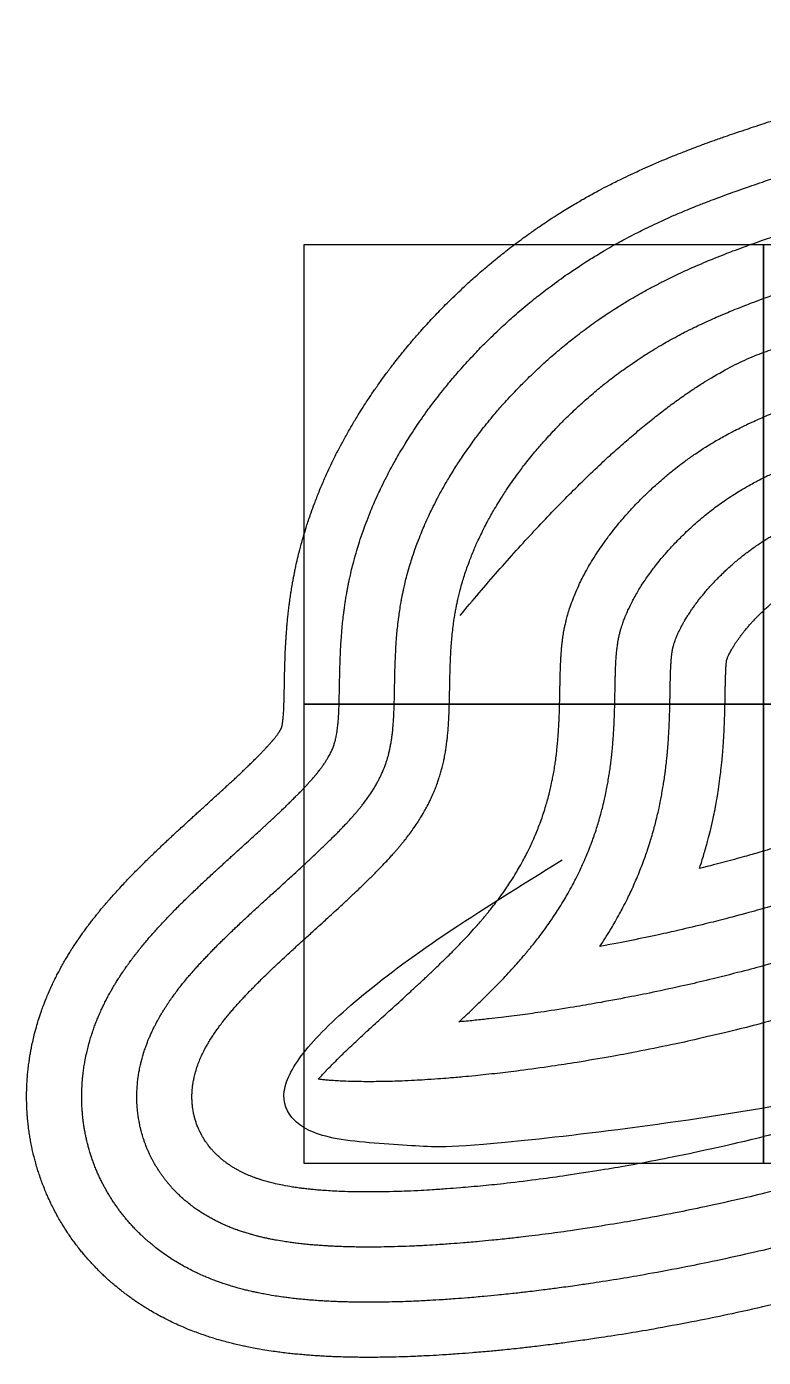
# Model space of a CAD drawing. Extents: x 508 to 927, y 44 to 406.
# Drawn here: x 507.7 to 708.2, y 44.3 to 406.4 of the extents above; entities that cross this region are included whole.
import ezdxf

# ---------------------------------------------------------------- set-up
doc = ezdxf.new("R2010")
doc.units = 0
doc.layers.add('Object', color=7, linetype='Continuous')
doc.layers.add('Object2', color=7, linetype='Continuous')

msp = doc.modelspace()

# ---------------------------------------------------------------- linework, layer by layer
at = {"layer": 'Object'}
for points, degree in [([(649.97, 353.77), (651.96, 355.07), (653.96, 356.33), (657.96, 358.72), (659.96, 359.87), (663.95, 362.05), (665.93, 363.09), (669.88, 365.07), (671.85, 366.01), (675.74, 367.8), (677.68, 368.66), (681.51, 370.29), (683.41, 371.07), (687.17, 372.56), (689.04, 373.28), (692.72, 374.65), (694.55, 375.31), (698.17, 376.59), (699.96, 377.2), (703.51, 378.4), (705.27, 378.99), (708.77, 380.14), (710.51, 380.7), (713.96, 381.81), (715.68, 382.36), (719.12, 383.46), (720.83, 384), (724.25, 385.1), (725.96, 385.65), (731.09, 387.32), (734.53, 388.46), (738.89, 389.95), (739.8, 390.26), (741.67, 390.9), (742.64, 391.24), (744.63, 391.93), (745.66, 392.29), (747.77, 393.01), (748.85, 393.39), (751.07, 394.14), (752.2, 394.53), (754.53, 395.3), (755.72, 395.7), (758.15, 396.48), (759.39, 396.88), (761.93, 397.67), (763.22, 398.07), (765.86, 398.85), (767.21, 399.25), (769.95, 400.02), (771.35, 400.4), (774.21, 401.14), (775.67, 401.51), (778.64, 402.22), (780.15, 402.56), (783.24, 403.22), (784.81, 403.54), (788.02, 404.13), (789.66, 404.41), (793, 404.93), (794.7, 405.16), (798.18, 405.58), (799.95, 405.76), (803.56, 406.06), (805.41, 406.18), (809.16, 406.33), (811.08, 406.37), (814.98, 406.36), (816.97, 406.3), (821.02, 406.09), (823.08, 405.93), (827.26, 405.48), (829.38, 405.2), (833.68, 404.49), (835.85, 404.06), (840.24, 403.06), (842.46, 402.48), (846.91, 401.15), (849.15, 400.39), (853.62, 398.72), (855.86, 397.79), (860.3, 395.75), (862.51, 394.64), (866.86, 392.24), (869.02, 390.95), (873.23, 388.19), (875.3, 386.73), (879.34, 383.65), (881.3, 382.03), (885.1, 378.66), (886.95, 376.9), (890.49, 373.26), (892.2, 371.38), (895.48, 367.52), (897.05, 365.54), (899.29, 362.5), (900.02, 361.48), (901.44, 359.44), (902.13, 358.41), (904.14, 355.3), (905.41, 353.21), (907.82, 348.99), (908.97, 346.85), (911.13, 342.53), (912.16, 340.35), (914.1, 335.95), (915.02, 333.72), (916.76, 329.22), (917.58, 326.94), (919.12, 322.34), (919.84, 320.02), (921.19, 315.32), (921.82, 312.94), (922.97, 308.15), (923.5, 305.72), (924.47, 300.83), (924.9, 298.36), (925.67, 293.36), (926.01, 290.85), (926.58, 285.76), (926.81, 283.19), (927.18, 278.02), (927.31, 275.41), (927.46, 270.15), (927.48, 267.5), (927.4, 262.16), (927.31, 259.47), (927, 254.05), (926.79, 251.33), (926.24, 245.85), (925.9, 243.09), (925.1, 237.56), (924.63, 234.78), (923.56, 229.19), (922.95, 226.39), (921.6, 220.78), (920.86, 217.96), (919.21, 212.33), (918.32, 209.51), (916.38, 203.87), (915.33, 201.05), (913.07, 195.43), (911.87, 192.62), (909.29, 187.03), (907.92, 184.24), (905.02, 178.7), (903.48, 175.94), (900.24, 170.47), (898.53, 167.76), (894.95, 162.38), (893.07, 159.72), (889.15, 154.46), (887.1, 151.86), (882.83, 146.74), (880.61, 144.22), (876, 139.25), (873.61, 136.81), (868.67, 132.03), (866.11, 129.68), (860.84, 125.1), (858.12, 122.86), (852.51, 118.48), (849.67, 116.38), (843.92, 112.33), (841, 110.38), (835.11, 106.61), (832.12, 104.79), (826.11, 101.28), (823.07, 99.58), (816.94, 96.29), (813.85, 94.71), (807.62, 91.63), (804.48, 90.14), (798.17, 87.26), (794.99, 85.87), (788.61, 83.16), (785.39, 81.85), (778.94, 79.32), (775.71, 78.09), (769.21, 75.71), (765.95, 74.56), (759.41, 72.34), (756.14, 71.26), (749.58, 69.18), (746.3, 68.17), (736.46, 65.26), (729.89, 63.45), (716.83, 60.1), (710.33, 58.55), (697.44, 55.71), (691.06, 54.41), (678.48, 52.05), (672.28, 50.99), (663.15, 49.57), (660.14, 49.13), (654.19, 48.3), (651.24, 47.92), (645.42, 47.21), (642.55, 46.88), (636.88, 46.29), (634.08, 46.02), (628.56, 45.54), (625.84, 45.33), (620.49, 44.97), (617.85, 44.82), (612.65, 44.57), (610.09, 44.48), (606.31, 44.4), (605.06, 44.37), (602.57, 44.35), (601.34, 44.34), (598.89, 44.35), (597.67, 44.36), (595.24, 44.4), (594.03, 44.43), (591.63, 44.51), (590.43, 44.56), (588.04, 44.68), (586.85, 44.76), (584.46, 44.92), (583.27, 45.02), (580.88, 45.24), (579.68, 45.36), (577.26, 45.64), (576.04, 45.8), (573.57, 46.15), (572.32, 46.35), (571.05, 46.57)], 3), ([(658.2, 341.23), (660.02, 342.42), (661.84, 343.56), (665.5, 345.75), (667.33, 346.8), (670.98, 348.8), (672.81, 349.75), (676.45, 351.58), (678.27, 352.45), (681.88, 354.12), (683.68, 354.91), (687.27, 356.44), (689.05, 357.17), (692.6, 358.58), (694.36, 359.25), (697.87, 360.56), (699.61, 361.19), (703.09, 362.42), (704.82, 363.01), (708.26, 364.18), (709.98, 364.75), (713.41, 365.87), (715.12, 366.43), (718.54, 367.53), (720.25, 368.07), (725.39, 369.72), (728.83, 370.81), (735.78, 373.07), (739.29, 374.23), (743.76, 375.76), (744.69, 376.08), (746.58, 376.73), (747.55, 377.07), (749.54, 377.76), (750.56, 378.11), (752.65, 378.83), (753.71, 379.2), (755.88, 379.94), (756.99, 380.31), (759.25, 381.06), (760.39, 381.44), (762.73, 382.2), (763.92, 382.58), (766.34, 383.34), (767.57, 383.71), (770.07, 384.46), (771.34, 384.83), (773.93, 385.55), (775.24, 385.91), (777.9, 386.6), (779.26, 386.94), (782.01, 387.6), (783.41, 387.92), (786.24, 388.52), (787.69, 388.81), (790.62, 389.36), (792.1, 389.61), (795.13, 390.08), (796.67, 390.29), (799.79, 390.67), (801.38, 390.83), (804.6, 391.09), (806.24, 391.2), (809.57, 391.34), (811.26, 391.37), (814.69, 391.36), (816.44, 391.31), (819.97, 391.12), (821.76, 390.98), (825.39, 390.6), (827.23, 390.35), (830.94, 389.74), (832.81, 389.37), (836.59, 388.51), (838.49, 388.01), (842.3, 386.87), (844.21, 386.23), (848.02, 384.8), (849.93, 384), (853.71, 382.27), (855.59, 381.32), (859.3, 379.28), (861.13, 378.18), (864.73, 375.83), (866.49, 374.59), (869.94, 371.96), (871.61, 370.57), (874.87, 367.68), (876.46, 366.17), (879.51, 363.04), (880.98, 361.42), (883.82, 358.07), (885.18, 356.35), (887.8, 352.82), (889.04, 351.03), (891.4, 347.39), (892.52, 345.54), (894.66, 341.79), (895.68, 339.89), (897.61, 336.03), (898.53, 334.07), (900.28, 330.11), (901.11, 328.1), (902.69, 324.03), (903.43, 321.97), (904.83, 317.79), (905.48, 315.67), (906.71, 311.39), (907.28, 309.22), (908.34, 304.84), (908.83, 302.62), (909.71, 298.13), (910.11, 295.87), (910.82, 291.28), (911.12, 288.97), (911.65, 284.3), (911.86, 281.94), (912.2, 277.18), (912.32, 274.77), (912.46, 269.93), (912.47, 267.49), (912.41, 262.57), (912.32, 260.1), (912.04, 255.11), (911.84, 252.61), (911.34, 247.56), (911.03, 245.03), (910.28, 239.94), (909.85, 237.38), (908.87, 232.25), (908.31, 229.67), (907.07, 224.51), (906.39, 221.93), (904.88, 216.75), (904.06, 214.17), (902.28, 208.99), (901.31, 206.4), (899.24, 201.24), (898.14, 198.67), (895.77, 193.53), (894.52, 190.98), (891.85, 185.89), (890.44, 183.36), (887.47, 178.35), (885.9, 175.86), (882.61, 170.92), (880.89, 168.48), (877.28, 163.65), (875.4, 161.26), (871.48, 156.55), (869.43, 154.23), (865.19, 149.66), (862.99, 147.41), (858.43, 143), (856.07, 140.83), (851.19, 136.59), (848.68, 134.52), (843.49, 130.46), (840.85, 128.51), (835.47, 124.73), (832.74, 122.9), (827.2, 119.36), (824.4, 117.65), (818.71, 114.33), (815.83, 112.72), (810.01, 109.6), (807.06, 108.09), (801.12, 105.15), (798.12, 103.73), (792.07, 100.97), (789.02, 99.63), (782.88, 97.03), (779.79, 95.77), (773.57, 93.32), (770.44, 92.14), (764.16, 89.84), (761.01, 88.73), (751.51, 85.49), (745.14, 83.47), (732.38, 79.7), (726, 77.94), (713.27, 74.67), (706.93, 73.16), (694.36, 70.39), (688.14, 69.12), (675.87, 66.82), (669.82, 65.78), (660.93, 64.41), (658, 63.98), (652.21, 63.17), (649.34, 62.8), (643.69, 62.11), (640.9, 61.79), (635.4, 61.21), (632.69, 60.95), (627.36, 60.49), (624.73, 60.29), (619.58, 59.94), (617.04, 59.8), (612.06, 59.56), (609.62, 59.48), (606.02, 59.39), (604.83, 59.37), (602.48, 59.35), (601.31, 59.34), (599, 59.35), (597.85, 59.36), (595.58, 59.4), (594.45, 59.43), (592.21, 59.5), (591.1, 59.55), (588.89, 59.66), (587.8, 59.73), (585.61, 59.88), (584.52, 59.97), (582.36, 60.16), (581.27, 60.28), (579.11, 60.53), (578.02, 60.67), (575.84, 60.98), (574.74, 61.15), (573.64, 61.34)], 3), ([(666.43, 328.69), (668.08, 329.77), (669.73, 330.8), (673.04, 332.78), (674.69, 333.73), (678.02, 335.55), (679.69, 336.42), (683.02, 338.09), (684.69, 338.89), (688.02, 340.43), (689.69, 341.17), (693.02, 342.59), (694.69, 343.27), (698.02, 344.59), (699.68, 345.23), (703.01, 346.47), (704.68, 347.07), (708.01, 348.25), (709.68, 348.82), (713.02, 349.95), (714.69, 350.51), (718.05, 351.61), (719.73, 352.15), (723.12, 353.24), (724.82, 353.79), (729.95, 355.43), (733.41, 356.53), (740.46, 358.82), (744.05, 360), (748.64, 361.57), (749.58, 361.9), (751.49, 362.56), (752.47, 362.9), (755.45, 363.93), (757.51, 364.64), (761.76, 366.09), (763.95, 366.83), (768.44, 368.28), (770.74, 369.01), (775.47, 370.41), (777.89, 371.1), (781.6, 372.07), (782.85, 372.38), (785.38, 372.98), (786.66, 373.28), (789.25, 373.83), (790.56, 374.09), (793.21, 374.58), (794.55, 374.81), (797.26, 375.23), (798.63, 375.42), (801.4, 375.75), (802.81, 375.9), (805.64, 376.13), (807.08, 376.22), (809.97, 376.34), (811.44, 376.37), (814.4, 376.36), (815.9, 376.32), (818.92, 376.16), (820.45, 376.04), (823.53, 375.71), (825.08, 375.5), (828.2, 374.99), (829.77, 374.68), (832.93, 373.96), (834.51, 373.54), (837.68, 372.59), (839.26, 372.06), (842.42, 370.88), (844, 370.22), (847.12, 368.79), (848.68, 368.01), (851.74, 366.32), (853.25, 365.41), (856.22, 363.47), (857.68, 362.44), (860.53, 360.26), (861.93, 359.11), (864.64, 356.7), (865.97, 355.44), (868.53, 352.82), (869.77, 351.45), (872.16, 348.63), (873.32, 347.17), (875.55, 344.16), (876.61, 342.62), (878.65, 339.47), (879.63, 337.87), (881.49, 334.6), (882.39, 332.93), (884.09, 329.53), (884.91, 327.8), (886.46, 324.27), (887.2, 322.48), (888.61, 318.84), (889.28, 316.99), (890.53, 313.24), (891.13, 311.33), (892.23, 307.46), (892.75, 305.5), (893.71, 301.53), (894.15, 299.51), (894.95, 295.44), (895.32, 293.37), (895.96, 289.2), (896.24, 287.09), (896.72, 282.83), (896.92, 280.68), (897.37, 274.16), (897.5, 269.73), (897.38, 260.75), (897.13, 256.19), (896.2, 246.98), (895.53, 242.32), (894.18, 235.3), (893.67, 232.95), (892.54, 228.25), (891.92, 225.89), (890.54, 221.18), (889.8, 218.82), (888.17, 214.11), (887.3, 211.75), (885.41, 207.05), (884.41, 204.71), (882.26, 200.04), (881.11, 197.71), (878.69, 193.09), (877.4, 190.79), (874.7, 186.22), (873.27, 183.95), (870.28, 179.46), (868.71, 177.23), (865.42, 172.83), (863.71, 170.65), (860.12, 166.36), (858.26, 164.24), (854.38, 160.06), (852.37, 158), (848.19, 153.96), (846.03, 151.98), (841.55, 148.08), (839.24, 146.18), (834.46, 142.45), (832.02, 140.64), (827.03, 137.13), (824.49, 135.42), (819.3, 132.11), (816.67, 130.5), (811.31, 127.38), (808.59, 125.86), (803.08, 122.9), (800.28, 121.46), (794.62, 118.67), (791.76, 117.31), (785.98, 114.67), (783.05, 113.39), (777.16, 110.89), (774.19, 109.68), (765.2, 106.15), (759.13, 103.93), (746.88, 99.76), (740.7, 97.8), (728.31, 94.13), (722.1, 92.43), (709.71, 89.25), (703.53, 87.78), (691.29, 85.07), (685.22, 83.83), (673.26, 81.59), (667.37, 80.58), (655.83, 78.79), (650.19, 78.01), (641.95, 77.01), (639.25, 76.7), (633.92, 76.14), (631.3, 75.89), (626.15, 75.44), (623.62, 75.25), (618.66, 74.91), (616.23, 74.77), (611.47, 74.55), (609.15, 74.47), (604.59, 74.36), (602.37, 74.34), (599.11, 74.35), (598.04, 74.36), (595.91, 74.4), (594.87, 74.42), (592.79, 74.49), (591.77, 74.53), (589.74, 74.64), (588.74, 74.7), (586.76, 74.84), (585.78, 74.91), (583.83, 75.09), (582.87, 75.19), (580.95, 75.41), (580, 75.53), (578.11, 75.81), (577.17, 75.95), (576.22, 76.12)], 3), ([(674.67, 316.15), (676.13, 317.11), (677.61, 318.03), (680.57, 319.81), (682.06, 320.66), (685.06, 322.3), (686.56, 323.09), (689.59, 324.61), (691.11, 325.34), (694.16, 326.74), (695.69, 327.42), (698.78, 328.73), (700.32, 329.37), (703.44, 330.6), (705.01, 331.2), (708.16, 332.38), (709.74, 332.95), (714.52, 334.64), (717.76, 335.73), (724.33, 337.88), (727.68, 338.95), (734.51, 341.14), (737.99, 342.25), (745.14, 344.57), (748.8, 345.78), (754.45, 347.71), (756.39, 348.38), (760.36, 349.76), (762.4, 350.46), (766.55, 351.88), (768.67, 352.59), (772.98, 353.99), (775.17, 354.67), (779.61, 356), (781.87, 356.63), (786.43, 357.83), (788.75, 358.38), (793.43, 359.38), (795.8, 359.83), (800.59, 360.57), (803.01, 360.86), (806.68, 361.16), (807.91, 361.24), (810.38, 361.34), (811.62, 361.37), (814.11, 361.36), (815.36, 361.33), (817.87, 361.19), (819.13, 361.09), (821.66, 360.82), (822.93, 360.65), (825.46, 360.24), (826.73, 359.99), (829.27, 359.41), (830.53, 359.07), (833.06, 358.32), (834.32, 357.9), (836.82, 356.96), (838.07, 356.44), (840.54, 355.31), (841.76, 354.69), (844.17, 353.36), (845.37, 352.64), (847.71, 351.11), (848.87, 350.3), (851.13, 348.57), (852.24, 347.65), (854.42, 345.73), (855.48, 344.71), (857.54, 342.6), (858.55, 341.49), (860.51, 339.18), (861.46, 337.98), (863.3, 335.49), (864.19, 334.21), (865.91, 331.56), (866.73, 330.2), (868.33, 327.4), (869.1, 325.96), (870.58, 323.02), (871.28, 321.52), (872.64, 318.44), (873.29, 316.86), (874.53, 313.65), (875.12, 312.02), (876.8, 307.02), (877.79, 303.56), (879.51, 296.43), (880.23, 292.76), (881.39, 285.24), (881.83, 281.38), (882.38, 273.52), (882.5, 269.51), (882.39, 261.38), (882.16, 257.25), (881.32, 248.91), (880.71, 244.7), (879.09, 236.24), (878.07, 231.99), (875.59, 223.47), (874.13, 219.22), (870.74, 210.75), (868.8, 206.53), (864.43, 198.2), (861.99, 194.08), (856.59, 185.97), (853.63, 181.99), (847.15, 174.22), (843.64, 170.43), (836.06, 163.09), (831.98, 159.54), (825.44, 154.43), (823.19, 152.77), (818.59, 149.53), (816.23, 147.95), (811.4, 144.86), (808.94, 143.36), (803.91, 140.43), (801.35, 139), (796.14, 136.2), (793.5, 134.84), (788.12, 132.19), (785.4, 130.9), (777.12, 127.12), (771.46, 124.73), (759.95, 120.2), (754.09, 118.06), (742.24, 114.03), (736.26, 112.13), (724.24, 108.57), (718.2, 106.91), (706.15, 103.82), (700.14, 102.39), (688.21, 99.75), (682.3, 98.55), (670.65, 96.36), (664.91, 95.38), (653.69, 93.64), (648.2, 92.88), (637.56, 91.58), (632.39, 91.04), (624.95, 90.4), (622.51, 90.21), (617.75, 89.89), (615.43, 89.75), (610.89, 89.54), (608.67, 89.46), (604.36, 89.36), (602.27, 89.34), (598.21, 89.35), (596.24, 89.39), (592.42, 89.51), (590.58, 89.61), (587.91, 89.79), (587.03, 89.86), (585.31, 90.02), (584.46, 90.11), (582.8, 90.3), (581.98, 90.4), (580.38, 90.63), (579.59, 90.76), (578.81, 90.9)], 3), ([(625.69, 246.16), (680.53, 312), (749.57, 327.49), (865.7, 375.25), (889.57, 138.37), (486.34, 78.99), (653.44, 179.68)], 2), ([(571.05, 46.57), (570.1, 46.74), (569.14, 46.92), (567.19, 47.31), (566.21, 47.52), (564.22, 47.98), (563.21, 48.23), (561.16, 48.78), (560.12, 49.07), (558, 49.71), (556.93, 50.06), (554.74, 50.82), (553.62, 51.23), (551.34, 52.12), (550.18, 52.61), (547.81, 53.67), (546.6, 54.25), (544.14, 55.51), (542.89, 56.2), (540.97, 57.32), (540.33, 57.71), (539.04, 58.52), (538.38, 58.95), (537.07, 59.83), (536.41, 60.29), (535.09, 61.25), (534.42, 61.75), (533.09, 62.79), (532.42, 63.33), (531.08, 64.45), (530.41, 65.04), (529.07, 66.25), (528.41, 66.88), (527.08, 68.18), (526.43, 68.86), (525.12, 70.25), (524.47, 70.97), (523.2, 72.46), (522.57, 73.22), (521.33, 74.8), (520.72, 75.61), (519.53, 77.27), (518.95, 78.13), (517.82, 79.87), (517.27, 80.76), (516.21, 82.58), (515.7, 83.51), (514.72, 85.4), (514.25, 86.36), (513.36, 88.3), (512.93, 89.28), (512.13, 91.26), (511.76, 92.26), (511.06, 94.27), (510.73, 95.29), (510.13, 97.32), (509.86, 98.33), (509.36, 100.36), (509.14, 101.38), (508.75, 103.4), (508.57, 104.41), (508.28, 106.4), (508.16, 107.4), (507.95, 109.36), (507.88, 110.33), (507.76, 112.26), (507.73, 113.21), (507.7, 115.08), (507.7, 116), (507.75, 117.82), (507.79, 118.71), (507.9, 120.46), (507.97, 121.32), (508.14, 123.01), (508.24, 123.84), (508.47, 125.46), (508.59, 126.26), (508.86, 127.82), (509.01, 128.58), (509.48, 130.81), (509.82, 132.24), (510.57, 134.96), (510.96, 136.26), (511.79, 138.74), (512.22, 139.92), (513.11, 142.18), (513.56, 143.26), (514.48, 145.33), (514.95, 146.32), (515.88, 148.21), (516.35, 149.12), (517.3, 150.86), (517.77, 151.69), (518.71, 153.31), (519.18, 154.08), (520.12, 155.58), (520.59, 156.3), (521.52, 157.7), (521.98, 158.37), (522.9, 159.68), (523.36, 160.32), (524.27, 161.56), (524.72, 162.16), (525.63, 163.33), (526.07, 163.9), (526.96, 165.02), (527.41, 165.56), (528.29, 166.63), (528.73, 167.15), (529.6, 168.17), (530.03, 168.68), (531.33, 170.15), (532.19, 171.11), (533.89, 172.95), (534.73, 173.85), (536.41, 175.59), (537.24, 176.44), (538.9, 178.11), (539.72, 178.93), (541.36, 180.53), (542.17, 181.32), (543.79, 182.87), (544.6, 183.63), (546.2, 185.13), (546.99, 185.87), (548.57, 187.33), (549.35, 188.05), (550.9, 189.47), (551.67, 190.18), (553.19, 191.56), (553.95, 192.25), (555.44, 193.6), (556.17, 194.27), (557.62, 195.59), (559.05, 196.89), (560.43, 198.15), (561.79, 199.39), (562.45, 200), (563.75, 201.2), (564.38, 201.79), (565.61, 202.94), (566.2, 203.5), (567.35, 204.6), (567.91, 205.14), (568.98, 206.17), (569.49, 206.68), (570.46, 207.65), (570.93, 208.12), (571.79, 209.01), (572.2, 209.43), (572.95, 210.23), (573.3, 210.6), (573.92, 211.29), (574.2, 211.61), (574.56, 212.03), (574.67, 212.16), (574.8, 212.31), (574.83, 212.34), (574.88, 212.4), (574.9, 212.43), (574.97, 212.51), (575.02, 212.57), (575.24, 212.85), (575.41, 213.05), (575.7, 213.44), (575.84, 213.62), (576.08, 213.95), (576.18, 214.1), (576.37, 214.38), (576.46, 214.5), (576.6, 214.73), (576.66, 214.83), (576.77, 215.01), (576.82, 215.09), (576.9, 215.23), (576.93, 215.3), (576.98, 215.4), (577.01, 215.45), (577.04, 215.52), (577.06, 215.56), (577.08, 215.61), (577.09, 215.63), (577.11, 215.68), (577.11, 215.69), (577.13, 215.73), (577.13, 215.75), (577.15, 215.78), (577.15, 215.8), (577.17, 215.87), (577.19, 215.94), (577.24, 216.12), (577.26, 216.25), (577.32, 216.58), (577.36, 216.8), (577.43, 217.34), (577.47, 217.66), (577.55, 218.45), (577.59, 218.91), (577.66, 219.97), (577.69, 220.57), (577.75, 221.94), (577.77, 222.7), (577.82, 224.38), (577.84, 225.31), (577.87, 227.32), (577.89, 228.42), (577.94, 230.78), (577.97, 232.05), (578.06, 234.76), (578.11, 236.21), (578.23, 238.51), (578.28, 239.3), (578.38, 240.93), (578.45, 241.76), (578.58, 243.48), (578.66, 244.36), (578.84, 246.16), (578.94, 247.08), (579.17, 248.96), (579.29, 249.92), (579.57, 251.89), (579.73, 252.89), (580.07, 254.93), (580.26, 255.97), (580.52, 257.3), (580.57, 257.56), (580.65, 257.96), (580.68, 258.09), (580.73, 258.36), (580.87, 259.03), (581.01, 259.69), (581.61, 262.33), (582.13, 264.4), (583.28, 268.48), (583.9, 270.48), (585.22, 274.4), (585.93, 276.33), (587.41, 280.11), (588.18, 281.97), (589.81, 285.62), (590.65, 287.41), (592.4, 290.93), (593.31, 292.65), (595.17, 296.05), (596.13, 297.71), (598.1, 300.99), (599.11, 302.6), (601.18, 305.76), (602.23, 307.31), (604.39, 310.37), (605.49, 311.87), (607.73, 314.82), (608.87, 316.27), (611.19, 319.13), (612.37, 320.53), (614.76, 323.29), (615.98, 324.65), (619.68, 328.65), (622.21, 331.23), (627.41, 336.21), (630.08, 338.61), (634.18, 342.08), (635.56, 343.22), (638.35, 345.44), (639.77, 346.54), (642.63, 348.68), (644.07, 349.73), (647, 351.78), (648.47, 352.78), (649.97, 353.77)], 3), ([(573.64, 61.34), (572.81, 61.49), (571.97, 61.65), (570.3, 61.98), (569.45, 62.17), (567.75, 62.56), (566.9, 62.77), (565.17, 63.23), (564.3, 63.48), (562.53, 64.01), (561.64, 64.3), (559.83, 64.93), (558.91, 65.27), (557.04, 66), (556.1, 66.4), (554.18, 67.26), (553.2, 67.72), (551.22, 68.74), (550.22, 69.29), (548.18, 70.48), (547.15, 71.12), (545.07, 72.53), (544.02, 73.28), (542.45, 74.51), (541.92, 74.94), (540.87, 75.82), (540.35, 76.28), (539.3, 77.22), (538.78, 77.72), (537.75, 78.73), (537.23, 79.26), (536.21, 80.35), (535.71, 80.91), (534.72, 82.07), (534.23, 82.66), (533.26, 83.89), (532.79, 84.52), (531.87, 85.81), (531.42, 86.47), (530.54, 87.83), (530.11, 88.52), (529.29, 89.93), (528.9, 90.65), (528.14, 92.11), (527.77, 92.85), (527.08, 94.35), (526.75, 95.11), (526.13, 96.65), (525.84, 97.42), (525.3, 98.98), (525.05, 99.76), (524.59, 101.33), (524.37, 102.12), (523.99, 103.69), (523.82, 104.48), (523.51, 106.04), (523.38, 106.82), (523.15, 108.37), (523.05, 109.14), (522.9, 110.67), (522.84, 111.42), (522.75, 112.92), (522.72, 113.66), (522.7, 115.11), (522.7, 115.83), (522.74, 117.25), (522.77, 117.94), (522.86, 119.31), (522.91, 119.99), (523.05, 121.31), (523.13, 121.96), (523.39, 123.87), (523.61, 125.09), (524.09, 127.44), (524.37, 128.56), (524.96, 130.72), (525.27, 131.75), (525.94, 133.73), (526.28, 134.68), (526.99, 136.5), (527.36, 137.37), (528.1, 139.04), (528.48, 139.84), (529.24, 141.38), (529.63, 142.13), (530.4, 143.56), (530.79, 144.25), (531.58, 145.59), (531.97, 146.24), (532.76, 147.49), (533.15, 148.1), (533.94, 149.28), (534.33, 149.85), (535.11, 150.97), (535.51, 151.51), (536.29, 152.58), (536.68, 153.1), (537.46, 154.12), (537.85, 154.61), (538.63, 155.59), (539.02, 156.07), (540.19, 157.48), (540.97, 158.39), (542.52, 160.16), (543.29, 161.02), (544.84, 162.7), (545.62, 163.52), (547.16, 165.14), (547.94, 165.93), (549.49, 167.48), (550.26, 168.25), (551.81, 169.77), (552.58, 170.51), (554.12, 171.99), (554.9, 172.72), (556.44, 174.17), (557.21, 174.89), (558.74, 176.31), (559.5, 177.01), (561.02, 178.4), (561.78, 179.1), (563.29, 180.47), (564.03, 181.15), (565.52, 182.49), (566.99, 183.83), (569.15, 185.79), (570.56, 187.08), (571.94, 188.35), (572.62, 188.97), (573.96, 190.21), (574.61, 190.82), (575.89, 192.02), (576.52, 192.61), (577.74, 193.78), (578.33, 194.35), (579.48, 195.46), (580.03, 196.01), (581.1, 197.07), (581.61, 197.59), (582.59, 198.6), (583.06, 199.08), (583.93, 200.01), (584.35, 200.46), (585.11, 201.31), (585.47, 201.71), (585.95, 202.27), (586.11, 202.45), (586.29, 202.67), (586.33, 202.71), (586.4, 202.8), (586.43, 202.84), (586.54, 202.96), (586.6, 203.05), (586.94, 203.46), (587.19, 203.77), (587.9, 204.69), (588.31, 205.26), (589.02, 206.3), (589.33, 206.79), (589.87, 207.68), (590.09, 208.09), (590.49, 208.86), (590.66, 209.22), (590.96, 209.91), (591.09, 210.23), (591.32, 210.88), (591.43, 211.19), (591.63, 211.85), (591.72, 212.18), (591.89, 212.9), (591.97, 213.27), (592.12, 214.09), (592.19, 214.53), (592.32, 215.5), (592.38, 216.02), (592.5, 217.16), (592.55, 217.78), (592.64, 219.12), (592.67, 219.85), (592.74, 221.41), (592.77, 222.25), (592.81, 224.05), (592.83, 225.01), (592.87, 227.05), (592.89, 228.14), (592.94, 230.44), (592.97, 231.65), (593.05, 234.21), (593.1, 235.56), (593.25, 238.38), (593.34, 239.86), (593.59, 242.95), (593.75, 244.56), (594.05, 247.07), (594.16, 247.92), (594.41, 249.66), (594.54, 250.54), (594.84, 252.33), (595.01, 253.24), (595.23, 254.39), (595.28, 254.62), (595.35, 254.97), (595.37, 255.08), (595.42, 255.32), (595.54, 255.9), (595.67, 256.47), (596.18, 258.78), (596.64, 260.59), (597.65, 264.16), (598.19, 265.92), (599.36, 269.38), (599.98, 271.08), (601.29, 274.43), (601.98, 276.08), (603.42, 279.32), (604.18, 280.92), (605.74, 284.06), (606.55, 285.6), (608.22, 288.65), (609.08, 290.14), (610.86, 293.09), (611.77, 294.54), (613.63, 297.4), (614.59, 298.81), (616.54, 301.58), (617.54, 302.94), (619.58, 305.62), (620.62, 306.94), (623.78, 310.84), (625.97, 313.36), (630.48, 318.24), (632.8, 320.6), (637.57, 325.16), (640.01, 327.36), (645.01, 331.6), (647.57, 333.64), (652.8, 337.56), (655.48, 339.44), (658.2, 341.23)], 3), ([(691.13, 291.07), (692.24, 291.8), (693.35, 292.5), (695.61, 293.85), (696.75, 294.5), (699.07, 295.77), (700.24, 296.39), (702.63, 297.59), (703.84, 298.17), (706.31, 299.31), (707.56, 299.87), (710.12, 300.96), (711.42, 301.5), (714.08, 302.55), (715.44, 303.07), (718.2, 304.11), (719.61, 304.62), (723.92, 306.14), (726.91, 307.15), (733.14, 309.2), (736.37, 310.24), (743.11, 312.39), (746.6, 313.5), (753.86, 315.85), (757.62, 317.09), (761.76, 318.5), (762.01, 318.59), (762.5, 318.75), (762.74, 318.84), (763.48, 319.09), (763.97, 319.26), (765.44, 319.77), (766.42, 320.11), (769.37, 321.13), (771.34, 321.81), (775.27, 323.16), (777.24, 323.82), (781.15, 325.1), (783.1, 325.72), (786.97, 326.89), (788.89, 327.44), (792.68, 328.46), (794.55, 328.92), (798.23, 329.74), (800.04, 330.1), (803.58, 330.69), (805.3, 330.92), (807.81, 331.16), (808.64, 331.23), (810.26, 331.32), (811.05, 331.35), (812.61, 331.37), (813.38, 331.36), (814.88, 331.32), (815.62, 331.27), (817.06, 331.15), (817.76, 331.07), (819.14, 330.88), (819.81, 330.77), (821.12, 330.5), (821.76, 330.35), (823.02, 330.02), (823.63, 329.83), (824.84, 329.42), (825.43, 329.2), (826.58, 328.71), (827.15, 328.44), (828.28, 327.87), (828.83, 327.57), (829.93, 326.9), (830.48, 326.55), (831.56, 325.78), (832.1, 325.36), (833.17, 324.48), (833.71, 324), (834.78, 322.98), (835.32, 322.43), (836.39, 321.25), (836.92, 320.62), (837.72, 319.61), (837.99, 319.26), (838.52, 318.55), (838.79, 318.17), (839.59, 317.02), (840.12, 316.2), (841.18, 314.47), (841.7, 313.55), (842.73, 311.64), (843.24, 310.63), (844.22, 308.54), (844.71, 307.46), (845.64, 305.21), (846.09, 304.05), (846.96, 301.65), (847.38, 300.42), (848.17, 297.89), (848.55, 296.6), (849.61, 292.62), (850.23, 289.84), (851.25, 284.11), (851.66, 281.15), (852.24, 275.08), (852.41, 271.97), (852.49, 265.65), (852.39, 262.43), (851.92, 255.93), (851.54, 252.65), (850.47, 246.06), (849.79, 242.74), (848.08, 236.12), (847.06, 232.81), (844.68, 226.22), (843.31, 222.94), (840.19, 216.44), (838.44, 213.22), (834.55, 206.87), (832.39, 203.74), (827.66, 197.58), (825.07, 194.56), (819.43, 188.65), (816.37, 185.76), (812.22, 182.25), (811.38, 181.55), (810.09, 180.51), (809.65, 180.17), (808.78, 179.48), (808.33, 179.14), (806.09, 177.44), (804.23, 176.09), (800.36, 173.43), (798.36, 172.11), (794.22, 169.52), (792.09, 168.25), (787.71, 165.74), (785.46, 164.5), (780.86, 162.08), (778.5, 160.89), (771.3, 157.38), (766.3, 155.14), (756.02, 150.85), (750.73, 148.8), (739.95, 144.9), (734.46, 143.05), (723.35, 139.56), (717.73, 137.92), (706.47, 134.84), (700.81, 133.4), (689.56, 130.74), (683.95, 129.52), (672.87, 127.28), (667.4, 126.26), (656.67, 124.44), (651.42, 123.63), (641.21, 122.23), (636.25, 121.63), (629.12, 120.89), (626.79, 120.67), (622.24, 120.28), (620.02, 120.11), (615.7, 119.82), (613.6, 119.7), (609.53, 119.51), (607.57, 119.44), (603.79, 119.36), (601.97, 119.34), (598.51, 119.35), (596.85, 119.38), (593.73, 119.49), (592.26, 119.56), (590.21, 119.7), (589.55, 119.76), (588.28, 119.87), (587.68, 119.94), (587.1, 120)], 3), ([(576.22, 76.12), (575.51, 76.24), (574.81, 76.38), (573.4, 76.66), (572.7, 76.81), (571.29, 77.14), (570.59, 77.31), (569.18, 77.69), (568.48, 77.89), (567.06, 78.32), (566.35, 78.55), (564.91, 79.04), (564.19, 79.31), (562.74, 79.88), (562.01, 80.18), (560.54, 80.84), (559.8, 81.2), (558.3, 81.97), (557.55, 82.38), (556.03, 83.27), (555.26, 83.75), (553.73, 84.78), (552.96, 85.33), (551.43, 86.53), (550.66, 87.17), (549.15, 88.54), (548.4, 89.28), (547.31, 90.45), (546.95, 90.85), (546.23, 91.68), (545.88, 92.1), (545.2, 92.98), (544.86, 93.43), (544.2, 94.35), (543.88, 94.82), (543.26, 95.78), (542.96, 96.27), (542.37, 97.27), (542.09, 97.78), (541.55, 98.82), (541.3, 99.34), (540.81, 100.41), (540.57, 100.94), (540.14, 102.03), (539.93, 102.58), (539.55, 103.68), (539.37, 104.24), (539.04, 105.35), (538.89, 105.91), (538.62, 107.02), (538.5, 107.58), (538.28, 108.69), (538.18, 109.24), (538.02, 110.34), (537.95, 110.89), (537.84, 111.98), (537.8, 112.52), (537.74, 113.58), (537.72, 114.11), (537.69, 115.67), (537.72, 116.69), (537.85, 118.66), (537.94, 119.61), (538.2, 121.46), (538.36, 122.35), (538.71, 124.06), (538.91, 124.89), (539.35, 126.48), (539.58, 127.25), (540.08, 128.73), (540.34, 129.44), (540.87, 130.81), (541.15, 131.47), (541.72, 132.75), (542.01, 133.36), (542.6, 134.56), (542.9, 135.14), (543.51, 136.26), (543.82, 136.81), (544.44, 137.87), (544.76, 138.39), (545.39, 139.4), (545.71, 139.89), (546.35, 140.86), (546.67, 141.33), (547.65, 142.72), (548.3, 143.61), (549.63, 145.33), (550.3, 146.17), (551.65, 147.81), (552.33, 148.6), (553.71, 150.17), (554.4, 150.94), (555.8, 152.45), (556.5, 153.2), (557.92, 154.68), (558.63, 155.41), (560.07, 156.86), (560.8, 157.58), (562.25, 159), (562.99, 159.71), (564.46, 161.12), (565.2, 161.82), (566.68, 163.21), (567.42, 163.9), (568.91, 165.28), (569.66, 165.97), (571.89, 168.02), (573.38, 169.37), (576.34, 172.06), (577.8, 173.39), (580.68, 176.01), (582.1, 177.31), (584.86, 179.86), (586.2, 181.11), (588.12, 182.95), (588.75, 183.56), (589.98, 184.75), (590.58, 185.34), (591.74, 186.5), (592.3, 187.07), (593.39, 188.18), (593.91, 188.73), (594.92, 189.8), (595.4, 190.32), (596.31, 191.32), (596.74, 191.81), (597.35, 192.51), (597.54, 192.74), (597.78, 193.02), (597.83, 193.08), (597.92, 193.19), (597.96, 193.25), (598.1, 193.41), (598.55, 193.96), (598.98, 194.49), (599.95, 195.75), (600.53, 196.55), (601.58, 198.09), (602.05, 198.83), (602.9, 200.26), (603.28, 200.95), (603.97, 202.27), (604.27, 202.92), (604.82, 204.17), (605.07, 204.79), (605.52, 206), (605.71, 206.61), (606.08, 207.82), (606.24, 208.43), (606.54, 209.67), (606.67, 210.3), (606.91, 211.6), (607.02, 212.27), (607.21, 213.66), (607.3, 214.38), (607.44, 215.88), (607.51, 216.65), (607.61, 218.28), (607.66, 219.12), (607.73, 220.89), (607.76, 221.8), (607.81, 223.72), (607.83, 224.71), (607.87, 226.78), (607.89, 227.86), (607.93, 230.09), (607.96, 231.25), (608.04, 233.66), (608.09, 234.91), (608.22, 237.49), (608.3, 238.82), (608.53, 241.57), (608.67, 242.99), (609.02, 245.91), (609.23, 247.41), (609.61, 249.72), (609.76, 250.5), (609.95, 251.48), (609.99, 251.68), (610.05, 251.98), (610.07, 252.07), (610.11, 252.27), (610.21, 252.77), (610.32, 253.26), (610.76, 255.23), (611.15, 256.78), (612.02, 259.85), (612.48, 261.36), (613.49, 264.35), (614.03, 265.83), (615.17, 268.75), (615.77, 270.18), (617.04, 273.02), (617.7, 274.42), (619.07, 277.19), (619.79, 278.55), (621.27, 281.25), (622.03, 282.58), (624.4, 286.51), (626.07, 289.06), (629.57, 294.03), (631.41, 296.44), (635.22, 301.13), (637.2, 303.41), (641.28, 307.83), (643.39, 309.97), (647.72, 314.11), (649.94, 316.11), (654.48, 319.96), (656.81, 321.82), (661.55, 325.37), (663.97, 327.07), (666.43, 328.69)], 3), ([(578.81, 90.9), (577.64, 91.1), (576.5, 91.33), (574.27, 91.85), (573.19, 92.13), (571.58, 92.62), (571.05, 92.79), (570, 93.15), (569.48, 93.35), (568.44, 93.75), (567.93, 93.97), (566.9, 94.43), (566.39, 94.67), (565.38, 95.19), (564.87, 95.47), (563.87, 96.06), (563.38, 96.37), (562.39, 97.03), (561.9, 97.39), (560.93, 98.14), (560.46, 98.54), (559.52, 99.39), (559.07, 99.83), (558.18, 100.78), (557.75, 101.28), (556.93, 102.33), (556.53, 102.88), (555.79, 104.02), (555.45, 104.61), (554.81, 105.83), (554.53, 106.46), (554.01, 107.74), (553.78, 108.38), (553.4, 109.69), (553.24, 110.35), (552.98, 111.66), (552.89, 112.32), (552.75, 113.61), (552.72, 114.25), (552.7, 115.5), (552.71, 116.12), (552.79, 117.32), (552.85, 117.9), (553.01, 119.05), (553.11, 119.61), (553.33, 120.69), (553.46, 121.22), (553.74, 122.25), (553.89, 122.75), (554.22, 123.72), (554.39, 124.19), (554.76, 125.12), (554.94, 125.57), (555.34, 126.46), (555.54, 126.89), (555.96, 127.74), (556.18, 128.15), (556.84, 129.38), (557.3, 130.16), (558.26, 131.7), (558.76, 132.44), (559.79, 133.91), (560.32, 134.63), (561.41, 136.04), (561.97, 136.74), (563.11, 138.13), (563.7, 138.81), (564.89, 140.18), (565.5, 140.85), (566.75, 142.21), (567.38, 142.88), (568.67, 144.22), (569.33, 144.89), (570.66, 146.23), (571.33, 146.9), (573.38, 148.91), (574.78, 150.24), (577.63, 152.92), (579.08, 154.26), (582, 156.94), (583.47, 158.27), (586.41, 160.95), (587.89, 162.28), (590.8, 164.94), (592.25, 166.26), (595.09, 168.89), (596.48, 170.19), (599.18, 172.77), (600.5, 174.05), (603.01, 176.55), (604.21, 177.78), (605.9, 179.58), (606.45, 180.17), (607.5, 181.34), (608.01, 181.91), (608.74, 182.76), (608.98, 183.04), (609.33, 183.45), (609.44, 183.59), (609.67, 183.86), (610.23, 184.54), (610.76, 185.21), (611.99, 186.81), (612.75, 187.85), (614.14, 189.88), (614.78, 190.88), (615.94, 192.84), (616.47, 193.8), (617.45, 195.68), (617.89, 196.61), (618.69, 198.44), (619.05, 199.34), (619.71, 201.13), (620, 202.02), (620.53, 203.79), (620.77, 204.68), (621.19, 206.44), (621.38, 207.33), (621.71, 209.11), (621.85, 210.01), (622.1, 211.82), (622.21, 212.74), (622.39, 214.59), (622.46, 215.53), (622.59, 217.43), (622.64, 218.4), (622.72, 220.36), (622.75, 221.36), (622.81, 223.38), (622.83, 224.41), (622.87, 226.51), (622.89, 227.58), (622.93, 229.75), (622.96, 230.86), (623.03, 233.11), (623.07, 234.26), (623.19, 236.59), (623.27, 237.78), (623.47, 240.19), (623.59, 241.42), (623.88, 243.92), (624.06, 245.18), (624.39, 247.11), (624.5, 247.76), (624.66, 248.58), (624.7, 248.74), (624.76, 249.07), (624.8, 249.23), (624.9, 249.72), (624.97, 250.05), (625.33, 251.67), (625.66, 252.97), (626.38, 255.53), (626.78, 256.81), (627.63, 259.33), (628.09, 260.58), (629.54, 264.3), (630.63, 266.74), (633.01, 271.52), (634.3, 273.86), (637.06, 278.45), (638.53, 280.7), (641.63, 285.09), (643.26, 287.24), (646.66, 291.42), (648.43, 293.46), (652.09, 297.42), (653.98, 299.34), (657.87, 303.06), (659.87, 304.86), (663.95, 308.33), (666.04, 309.99), (670.3, 313.18), (672.47, 314.7), (674.67, 316.15)], 3), ([(699.36, 278.53), (700.24, 279.11), (701.13, 279.66), (702.93, 280.75), (703.85, 281.28), (705.71, 282.31), (706.66, 282.82), (708.61, 283.81), (709.6, 284.3), (711.64, 285.25), (712.68, 285.73), (714.82, 286.66), (715.92, 287.13), (718.18, 288.05), (719.34, 288.5), (721.72, 289.41), (722.94, 289.87), (725.45, 290.78), (726.74, 291.23), (729.39, 292.15), (730.74, 292.61), (733.53, 293.54), (734.95, 294.01), (737.88, 294.96), (739.37, 295.44), (743.97, 296.92), (747.17, 297.94), (753.86, 300.08), (757.34, 301.21), (762.78, 303.01), (764.63, 303.63), (766.63, 304.32), (766.75, 304.36), (766.99, 304.44), (767.11, 304.48), (767.46, 304.6), (768.17, 304.84), (768.87, 305.08), (770.28, 305.57), (771.21, 305.89), (774, 306.86), (775.84, 307.5), (779.48, 308.74), (781.28, 309.35), (784.82, 310.53), (786.57, 311.09), (790, 312.14), (791.68, 312.64), (794.96, 313.55), (796.56, 313.97), (799.66, 314.71), (801.16, 315.03), (803.31, 315.43), (804.01, 315.56), (805.38, 315.77), (806.05, 315.87), (807.34, 316.04), (807.97, 316.11), (809.2, 316.22), (809.79, 316.27), (810.92, 316.33), (811.47, 316.35), (812.52, 316.37), (813.03, 316.37), (813.99, 316.34), (814.44, 316.31), (815.31, 316.25), (815.73, 316.21), (816.51, 316.11), (816.87, 316.05), (817.57, 315.92), (817.89, 315.85), (818.51, 315.7), (818.8, 315.62), (819.35, 315.45), (819.61, 315.36), (820.1, 315.16), (820.34, 315.06), (820.8, 314.85), (821.02, 314.74), (821.46, 314.49), (821.68, 314.36), (822.13, 314.08), (822.35, 313.92), (822.81, 313.58), (823.05, 313.39), (823.54, 312.96), (823.8, 312.73), (824.33, 312.2), (824.61, 311.91), (825.19, 311.25), (825.49, 310.89), (825.88, 310.39), (826, 310.24), (826.12, 310.08), (826.2, 309.97), (826.24, 309.92), (826.45, 309.64), (826.61, 309.41), (827.12, 308.67), (827.47, 308.12), (828.19, 306.95), (828.56, 306.31), (829.3, 304.95), (829.67, 304.23), (830.4, 302.7), (830.76, 301.9), (831.48, 300.22), (831.83, 299.34), (832.51, 297.51), (832.85, 296.57), (833.49, 294.61), (833.79, 293.6), (834.38, 291.53), (834.66, 290.46), (835.18, 288.28), (835.43, 287.17), (836.11, 283.75), (836.49, 281.39), (837.07, 276.52), (837.27, 274.01), (837.48, 268.9), (837.49, 266.3), (837.28, 261.03), (837.08, 258.37), (836.43, 253.01), (836, 250.31), (834.88, 244.92), (834.2, 242.22), (832.58, 236.84), (831.65, 234.16), (829.5, 228.84), (828.29, 226.2), (826.25, 222.28), (825.53, 220.98), (824.03, 218.39), (823.23, 217.1), (821.57, 214.55), (820.7, 213.27), (818.87, 210.75), (817.91, 209.49), (815.91, 207), (814.87, 205.77), (812.69, 203.31), (811.55, 202.1), (809.18, 199.69), (807.94, 198.49), (805.37, 196.12), (804.03, 194.95), (801.94, 193.21), (801.23, 192.64), (800.33, 191.92), (800.15, 191.78), (799.78, 191.49), (799.6, 191.35), (799.04, 190.92), (798.67, 190.64), (796.77, 189.21), (795.19, 188.07), (791.88, 185.8), (790.16, 184.68), (786.59, 182.44), (784.74, 181.33), (780.94, 179.14), (778.97, 178.05), (774.94, 175.91), (772.88, 174.85), (768.65, 172.76), (766.48, 171.73), (762.07, 169.71), (759.82, 168.72), (752.96, 165.79), (748.24, 163.91), (738.57, 160.31), (733.62, 158.59), (723.58, 155.32), (718.49, 153.77), (708.23, 150.84), (703.07, 149.46), (692.75, 146.88), (687.59, 145.68), (677.35, 143.46), (672.27, 142.44), (662.26, 140.58), (657.34, 139.75), (647.72, 138.25), (643.02, 137.6), (636.21, 136.75), (633.98, 136.49), (629.61, 136.01), (627.47, 135.8), (625.37, 135.61)], 3), ([(813.95, 301.31), (814, 301.24), (814.05, 301.17), (814.14, 301.06), (814.17, 301.02), (814.23, 300.93), (814.27, 300.88), (814.44, 300.64), (814.6, 300.41), (814.94, 299.87), (815.13, 299.56), (815.53, 298.87), (815.74, 298.5), (816.17, 297.67), (816.39, 297.22), (816.84, 296.27), (817.07, 295.76), (817.53, 294.69), (817.76, 294.12), (818.21, 292.94), (818.44, 292.32), (818.88, 291.03), (819.1, 290.36), (819.51, 288.98), (819.72, 288.27), (820.3, 286.08), (820.66, 284.53), (821.29, 281.32), (821.57, 279.64), (822.01, 276.2), (822.18, 274.42), (822.41, 270.8), (822.46, 268.96), (822.45, 265.22), (822.38, 263.32), (822.1, 259.51), (821.9, 257.58), (821.35, 253.73), (821, 251.8), (820.17, 247.95), (819.68, 246.03), (818.54, 242.2), (817.89, 240.29), (816.44, 236.51), (815.64, 234.63), (813.86, 230.91), (812.88, 229.06), (810.74, 225.39), (809.58, 223.57), (807.05, 219.97), (805.69, 218.18), (802.73, 214.64), (801.13, 212.88), (797.68, 209.4), (795.83, 207.68), (792.83, 205.13), (791.79, 204.28), (790.45, 203.23), (790.17, 203.02), (789.62, 202.6), (789.34, 202.39), (788.5, 201.75), (787.92, 201.33), (786.14, 200.05), (784.9, 199.19), (782.32, 197.47), (780.97, 196.61), (778.19, 194.89), (776.75, 194.04), (773.78, 192.33), (772.25, 191.48), (769.1, 189.78), (767.49, 188.94), (764.18, 187.28), (762.49, 186.45), (757.31, 184), (753.72, 182.4), (746.29, 179.29), (742.47, 177.78), (734.64, 174.85), (730.63, 173.44), (722.49, 170.72), (718.36, 169.42), (710.01, 166.92), (705.79, 165.74), (697.34, 163.48), (693.09, 162.41), (684.62, 160.4), (680.39, 159.45), (672, 157.69), (667.83, 156.87), (663.72, 156.11)], 3), ([(707.6, 265.99), (708.21, 266.4), (708.84, 266.79), (710.11, 267.57), (710.76, 267.95), (712.09, 268.7), (712.77, 269.07), (714.16, 269.81), (714.87, 270.17), (716.35, 270.89), (717.11, 271.25), (718.67, 271.97), (719.48, 272.33), (721.15, 273.05), (722, 273.41), (723.78, 274.13), (724.7, 274.49), (726.59, 275.22), (727.57, 275.58), (729.58, 276.32), (730.62, 276.69), (732.75, 277.44), (733.85, 277.82), (736.12, 278.59), (737.28, 278.98), (740.86, 280.16), (743.38, 280.98), (748.67, 282.67), (751.44, 283.56), (757.23, 285.41), (760.25, 286.38), (764.96, 287.93), (766.56, 288.46), (769, 289.28), (770.23, 289.7), (771.48, 290.12), (772.01, 290.3), (772.11, 290.34), (772.32, 290.41), (772.63, 290.51), (772.94, 290.62), (774.81, 291.26), (776.44, 291.83), (779.64, 292.94), (781.21, 293.48), (784.3, 294.54), (785.81, 295.05), (788.76, 296.03), (790.21, 296.5), (793.02, 297.38), (794.39, 297.8), (797.03, 298.57), (798.31, 298.92), (800.76, 299.55), (801.93, 299.83), (804.16, 300.33), (805.21, 300.53), (806.68, 300.79), (807.15, 300.87), (808.05, 301), (808.49, 301.06), (809.31, 301.16), (809.71, 301.21), (810.45, 301.27), (810.8, 301.3), (811.46, 301.34), (811.76, 301.35), (812.33, 301.36), (812.59, 301.37), (813.06, 301.36), (813.27, 301.35), (813.64, 301.33), (813.81, 301.32), (813.95, 301.31)], 3), ([(587.1, 120), (587.47, 120.41), (587.85, 120.83), (588.64, 121.69), (589.06, 122.13), (590.35, 123.48), (591.27, 124.42), (593.22, 126.35), (594.24, 127.34), (596.37, 129.37), (597.48, 130.41), (599.76, 132.52), (600.93, 133.6), (603.33, 135.78), (604.55, 136.89), (607.02, 139.13), (608.27, 140.27), (610.78, 142.56), (612.05, 143.72), (614.58, 146.05), (615.84, 147.23), (618.36, 149.6), (619.61, 150.79), (622.08, 153.2), (623.3, 154.41), (625.7, 156.85), (626.88, 158.08), (629.18, 160.57), (630.3, 161.82), (631.66, 163.4), (631.93, 163.72), (632.33, 164.2), (632.47, 164.36), (632.73, 164.68), (633.39, 165.47), (634.03, 166.27), (635.53, 168.19), (636.48, 169.46), (638.28, 172.01), (639.13, 173.29), (640.74, 175.83), (641.5, 177.1), (642.93, 179.64), (643.59, 180.91), (644.84, 183.43), (645.42, 184.69), (646.5, 187.19), (647, 188.44), (647.92, 190.91), (648.33, 192.15), (649.1, 194.59), (649.45, 195.8), (650.07, 198.2), (650.35, 199.39), (650.85, 201.73), (651.07, 202.89), (651.46, 205.18), (651.63, 206.31), (651.92, 208.54), (652.05, 209.64), (652.26, 211.8), (652.35, 212.86), (652.49, 214.95), (652.55, 215.98), (652.65, 218), (652.69, 218.99), (652.75, 220.93), (652.78, 221.88), (652.82, 223.75), (652.84, 224.67), (652.87, 226.46), (652.89, 227.34), (652.92, 229.06), (652.94, 229.9), (652.99, 231.54), (653.02, 232.35), (653.09, 233.92), (653.14, 234.69), (653.24, 236.19), (653.3, 236.92), (653.43, 238.36), (653.51, 239.05), (653.69, 240.42), (653.79, 241.09), (653.96, 242.08), (654.02, 242.4), (654.1, 242.8), (654.12, 242.88), (654.15, 243.04), (654.17, 243.12), (654.22, 243.36), (654.25, 243.52), (654.43, 244.33), (654.59, 244.97), (655.12, 246.94), (655.54, 248.27), (656.52, 250.96), (657.07, 252.33), (658.32, 255.07), (659, 256.45), (660.5, 259.22), (661.31, 260.6), (663.05, 263.36), (663.97, 264.74), (665.93, 267.47), (666.96, 268.82), (669.11, 271.49), (670.24, 272.81), (672.57, 275.4), (673.77, 276.67), (676.26, 279.16), (677.53, 280.37), (680.14, 282.72), (681.47, 283.87), (684.17, 286.07), (685.55, 287.13), (688.32, 289.17), (689.72, 290.15), (691.13, 291.07)], 3), ([(805, 285.14), (805.25, 284.31), (805.49, 283.43), (805.94, 281.57), (806.16, 280.59), (806.54, 278.56), (806.71, 277.51), (807, 275.34), (807.13, 274.23), (807.32, 271.95), (807.38, 270.79), (807.46, 268.43), (807.47, 267.23), (807.42, 264.82), (807.36, 263.6), (807.18, 261.15), (807.06, 259.92), (806.74, 257.46), (806.55, 256.23), (806.09, 253.78), (805.83, 252.55), (805.23, 250.11), (804.89, 248.89), (804.14, 246.48), (803.73, 245.28), (802.83, 242.89), (802.34, 241.71), (801.29, 239.35), (800.72, 238.19), (799.49, 235.86), (798.83, 234.71), (797.42, 232.41), (796.67, 231.27), (795.06, 229), (794.2, 227.86), (792.36, 225.6), (791.38, 224.47), (789.29, 222.22), (788.17, 221.1), (785.79, 218.86), (784.52, 217.74), (782.83, 216.34), (782.32, 215.92), (781.79, 215.51), (781.52, 215.3), (781.43, 215.23), (781.26, 215.09), (780.44, 214.46), (779.59, 213.82), (777.99, 212.66), (777.15, 212.08), (775.41, 210.89), (774.51, 210.3), (772.63, 209.09), (771.66, 208.49), (769.66, 207.28), (768.63, 206.67), (765.44, 204.84), (763.19, 203.61), (758.49, 201.18), (756.03, 199.98), (750.93, 197.59), (748.28, 196.41), (742.84, 194.09), (740.03, 192.95), (734.3, 190.72), (731.37, 189.63), (725.4, 187.51), (722.36, 186.48), (716.2, 184.47), (713.08, 183.5), (706.79, 181.62), (703.61, 180.71), (697.23, 178.96), (694.03, 178.13), (690.82, 177.32)], 3), ([(625.37, 135.61), (626.5, 136.66), (627.64, 137.72), (629.9, 139.88), (631.04, 140.98), (633.29, 143.19), (634.42, 144.32), (636.65, 146.6), (637.76, 147.76), (639.95, 150.12), (641.03, 151.32), (642.64, 153.16), (643.17, 153.78), (643.77, 154.48), (643.83, 154.56), (643.96, 154.72), (644.03, 154.8), (644.23, 155.04), (644.62, 155.51), (645.01, 155.99), (646.28, 157.57), (647.27, 158.84), (649.16, 161.4), (650.06, 162.68), (651.8, 165.25), (652.63, 166.54), (654.21, 169.13), (654.97, 170.43), (656.4, 173.03), (657.08, 174.33), (658.36, 176.93), (658.96, 178.23), (660.1, 180.82), (660.63, 182.12), (661.62, 184.69), (662.08, 185.97), (662.93, 188.52), (663.32, 189.78), (664.04, 192.29), (664.37, 193.53), (664.96, 195.98), (665.23, 197.19), (665.71, 199.58), (665.93, 200.76), (666.31, 203.08), (666.48, 204.22), (666.78, 206.46), (666.91, 207.56), (667.13, 209.71), (667.22, 210.76), (667.39, 212.82), (667.45, 213.83), (667.56, 215.79), (667.61, 216.75), (667.69, 218.61), (667.72, 219.52), (667.77, 221.28), (667.79, 222.14), (667.82, 223.8), (667.84, 224.61), (667.87, 226.16), (667.88, 226.92), (667.91, 228.37), (667.93, 229.07), (667.96, 230.42), (667.99, 231.07), (668.03, 232.31), (668.06, 232.91), (668.13, 234.05), (668.16, 234.6), (668.24, 235.64), (668.29, 236.13), (668.39, 237.07), (668.44, 237.52), (668.55, 238.37), (668.62, 238.77), (668.71, 239.35), (668.75, 239.54), (668.8, 239.81), (668.82, 239.9), (668.85, 240.03), (668.85, 240.07), (668.87, 240.16), (668.96, 240.56), (669.05, 240.97), (669.34, 242.1), (669.57, 242.89), (670.13, 244.52), (670.45, 245.38), (671.18, 247.13), (671.59, 248.03), (672.49, 249.87), (672.99, 250.81), (674.08, 252.71), (674.66, 253.68), (675.92, 255.62), (676.58, 256.59), (678, 258.55), (678.74, 259.53), (680.3, 261.47), (681.11, 262.44), (682.79, 264.35), (683.67, 265.3), (685.47, 267.16), (686.39, 268.08), (688.28, 269.87), (689.25, 270.75), (691.22, 272.46), (692.21, 273.29), (694.23, 274.89), (695.25, 275.66), (697.3, 277.15), (698.33, 277.86), (699.36, 278.53)], 3), ([(663.72, 156.11), (664.58, 157.4), (665.41, 158.69), (667, 161.28), (667.76, 162.59), (669.22, 165.2), (669.92, 166.51), (671.25, 169.14), (671.89, 170.46), (673.1, 173.09), (673.67, 174.4), (674.75, 177.03), (675.25, 178.34), (676.21, 180.94), (676.65, 182.24), (677.49, 184.82), (677.87, 186.1), (678.59, 188.63), (678.92, 189.89), (679.52, 192.37), (679.8, 193.59), (680.3, 196.01), (680.53, 197.2), (680.94, 199.54), (681.12, 200.69), (681.45, 202.95), (681.6, 204.06), (681.85, 206.23), (681.96, 207.29), (682.16, 209.37), (682.24, 210.38), (682.39, 212.35), (682.45, 213.31), (682.55, 215.17), (682.6, 216.08), (682.67, 217.84), (682.7, 218.69), (682.75, 220.34), (682.77, 221.13), (682.8, 222.66), (682.82, 223.4), (682.85, 224.82), (682.86, 225.5), (682.88, 226.8), (682.89, 227.43), (682.92, 228.61), (682.94, 229.18), (682.97, 230.25), (682.98, 230.75), (683.02, 231.71), (683.04, 232.15), (683.09, 232.99), (683.11, 233.38), (683.17, 234.1), (683.2, 234.43), (683.25, 235.05), (683.28, 235.32), (683.35, 235.83), (683.38, 236.05), (683.44, 236.46), (683.47, 236.63), (683.51, 236.87), (683.52, 236.94), (683.54, 237.02), (683.54, 237.04), (683.55, 237.07), (683.56, 237.12), (683.57, 237.18), (683.61, 237.35), (683.65, 237.51), (683.78, 238), (683.88, 238.37), (684.15, 239.18), (684.31, 239.63), (684.7, 240.59), (684.92, 241.1), (685.42, 242.19), (685.71, 242.75), (686.34, 243.94), (686.68, 244.55), (687.44, 245.81), (687.85, 246.46), (688.73, 247.77), (689.2, 248.44), (690.19, 249.8), (690.71, 250.48), (691.81, 251.85), (692.38, 252.54), (693.58, 253.91), (694.19, 254.59), (695.47, 255.94), (696.13, 256.61), (697.47, 257.93), (698.16, 258.58), (699.57, 259.85), (700.28, 260.47), (701.72, 261.68), (702.45, 262.27), (703.92, 263.41), (704.66, 263.96), (706.13, 265.01), (706.87, 265.51), (707.6, 265.99)], 3), ([(698.23, 233.99), (698.25, 234.05), (698.29, 234.17), (698.41, 234.49), (698.49, 234.69), (698.71, 235.18), (698.84, 235.47), (699.16, 236.1), (699.34, 236.45), (699.77, 237.21), (700.01, 237.61), (700.54, 238.46), (700.84, 238.91), (701.48, 239.83), (701.83, 240.31), (702.56, 241.29), (702.96, 241.78), (703.79, 242.79), (704.23, 243.3), (705.14, 244.33), (705.61, 244.84), (706.59, 245.86), (707.1, 246.36), (708.14, 247.36), (708.67, 247.86), (709.75, 248.82), (710.3, 249.3), (711.4, 250.22), (711.96, 250.66), (713.08, 251.52), (713.63, 251.93), (714.74, 252.72), (715.29, 253.1), (715.83, 253.45)], 3), ([(690.82, 177.32), (691.51, 179.37), (692.13, 181.4), (693.26, 185.4), (693.76, 187.37), (694.64, 191.24), (695.03, 193.13), (695.7, 196.83), (695.99, 198.63), (696.48, 202.12), (696.68, 203.81), (697.02, 207.07), (697.15, 208.63), (697.38, 211.64), (697.46, 213.08), (697.6, 215.82), (697.65, 217.12), (697.73, 219.59), (697.76, 220.75), (697.81, 222.93), (697.83, 223.95), (697.87, 225.84), (697.88, 226.71), (697.92, 228.31), (697.94, 229.03), (697.98, 230.33), (698, 230.9), (698.05, 231.91), (698.08, 232.33), (698.13, 233.04), (698.16, 233.33), (698.2, 233.76), (698.22, 233.9), (698.23, 233.99)], 3)]:
    msp.add_open_spline(points, degree=degree, dxfattribs=at)
at = {"layer": 'Object2'}
for points in [[(583.25, 347.05), (708.25, 347.05), (708.25, 222.05), (583.25, 222.05)], [(708.25, 347.05), (833.25, 347.05), (833.25, 222.05), (708.25, 222.05)], [(583.25, 222.05), (708.25, 222.05), (708.25, 97.05), (583.25, 97.05)], [(708.25, 222.05), (833.25, 222.05), (833.25, 97.05), (708.25, 97.05)]]:
    msp.add_lwpolyline(points, close=True, dxfattribs=at)

doc.saveas('drawing.dxf')
